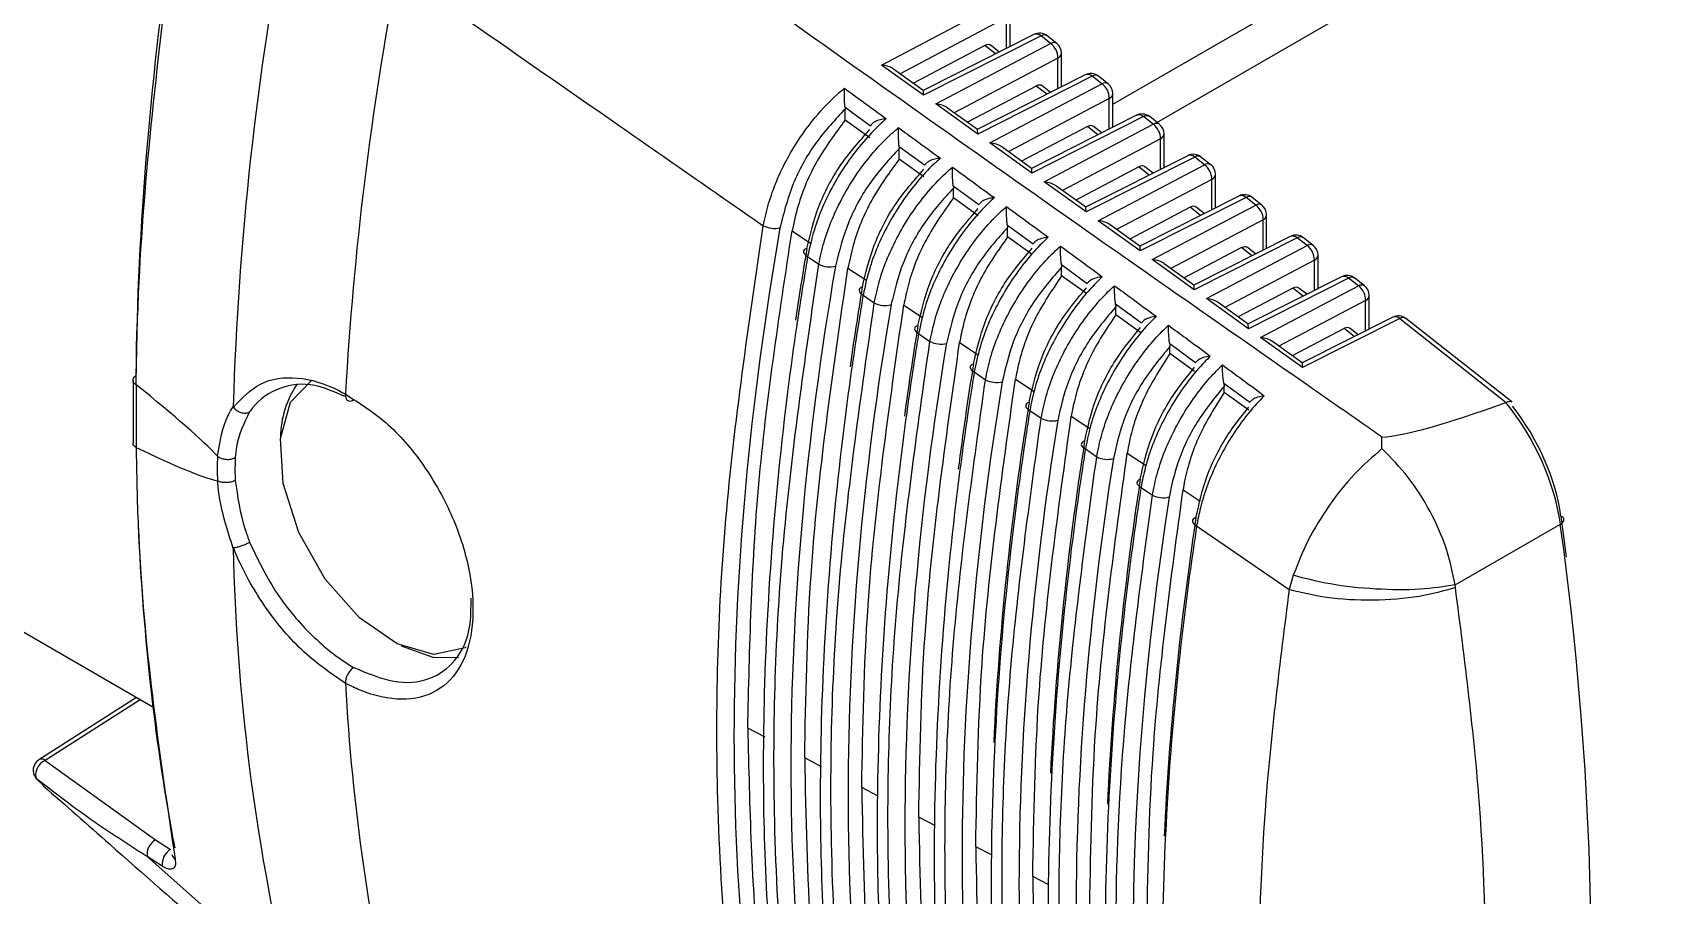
# Model space of a CAD drawing. Extents: x 11 to 120, y 2 to 94.
# Drawn here: x 24.718 to 26.045, y 13.786 to 14.484 of the extents above; entities that cross this region are included whole.
import ezdxf

# ---------------------------------------------------------------- set-up
doc = ezdxf.new("R2010")
doc.units = 0
doc.header["$MEASUREMENT"] = 0
doc.layers.add('OBJECT', color=7, linetype='CONTINUOUS')

msp = doc.modelspace()

# ---------------------------------------------------------------- linework, layer by layer
at = {"layer": 'OBJECT'}
for p, q in [((25.5924, 14.4265), (28.2023, 15.9332)), ((25.6282, 14.4119), (28.1783, 15.884)), ((25.4052, 14.4583), (25.5005, 14.5085)), ((25.5093, 14.4733), (25.5093, 14.5007)), ((25.5064, 14.4967), (25.4202, 14.4512)), ((25.5064, 14.4718), (25.5064, 14.4967)), ((25.4888, 14.4741), (25.4309, 14.4435)), ((25.5285, 14.483), (25.4389, 14.4377)), ((25.5343, 14.4819), (25.4392, 14.4338)), ((25.4491, 14.4268), (25.5421, 14.4758)), ((25.4974, 14.4673), (25.4888, 14.4741)), ((25.5005, 14.4688), (25.4938, 14.4741)), ((25.5421, 14.4758), (25.5343, 14.4819)), ((25.547, 14.4758), (25.5392, 14.482)), ((25.4392, 14.4338), (25.4052, 14.4583)), ((25.548, 14.4639), (25.464, 14.4197)), ((25.548, 14.4391), (25.548, 14.4639)), ((25.5508, 14.4406), (25.5508, 14.468)), ((25.4389, 14.4377), (25.4148, 14.455)), ((25.5701, 14.4503), (25.4827, 14.4062)), ((25.5758, 14.4492), (25.4831, 14.4023)), ((25.5836, 14.443), (25.5758, 14.4492)), ((25.5886, 14.4431), (25.5808, 14.4492)), ((25.5304, 14.4413), (25.4747, 14.412)), ((25.4929, 14.3952), (25.5836, 14.443)), ((25.5389, 14.4346), (25.5304, 14.4413)), ((25.542, 14.4361), (25.5353, 14.4414)), ((25.5924, 14.4079), (25.5924, 14.4352)), ((25.3962, 14.4089), (25.3756, 14.4239)), ((25.3757, 14.4137), (25.3757, 14.4227)), ((25.4831, 14.4023), (25.4491, 14.4268)), ((25.4828, 14.4061), (25.4586, 14.4235)), ((25.5895, 14.4312), (25.5078, 14.3881)), ((25.5895, 14.4065), (25.5895, 14.4312)), ((25.3956, 14.3994), (25.3757, 14.4137)), ((25.5719, 14.4086), (25.5185, 14.3804)), ((25.6116, 14.4176), (25.5266, 14.3746)), ((25.6173, 14.4165), (25.5269, 14.3708)), ((25.5368, 14.3637), (25.6251, 14.4103)), ((25.5804, 14.4019), (25.5719, 14.4086)), ((25.5835, 14.4034), (25.5769, 14.4086)), ((25.6251, 14.4103), (25.6173, 14.4165)), ((25.6301, 14.4104), (25.6223, 14.4165)), ((25.44, 14.3771), (25.4194, 14.392)), ((25.5269, 14.3708), (25.4929, 14.3952)), ((25.5266, 14.3746), (25.5025, 14.392)), ((25.631, 14.3985), (25.5517, 14.3566)), ((25.631, 14.3738), (25.631, 14.3985)), ((25.6339, 14.3752), (25.6339, 14.4025)), ((25.4195, 14.3822), (25.4195, 14.3907)), ((25.4395, 14.3678), (25.4195, 14.3822)), ((25.6531, 14.3849), (25.5704, 14.3431)), ((25.6588, 14.3838), (25.5708, 14.3393)), ((25.6667, 14.3776), (25.6588, 14.3838)), ((25.6717, 14.3776), (25.6638, 14.3838)), ((25.6135, 14.3759), (25.5624, 14.3489)), ((25.5806, 14.3322), (25.6667, 14.3776)), ((25.6726, 14.3657), (25.5955, 14.3251)), ((25.622, 14.3692), (25.6135, 14.3759)), ((25.625, 14.3707), (25.6184, 14.3759)), ((25.6726, 14.3411), (25.6726, 14.3657)), ((25.6755, 14.3425), (25.6755, 14.3698)), ((25.4839, 14.3452), (25.4632, 14.3602)), ((25.4633, 14.3507), (25.4633, 14.3587)), ((25.5708, 14.3393), (25.5368, 14.3637)), ((25.5705, 14.3431), (25.5463, 14.3605)), ((25.6946, 14.3522), (25.6143, 14.3116)), ((25.4833, 14.3363), (25.4633, 14.3507)), ((25.655, 14.3431), (25.6062, 14.3174)), ((25.7003, 14.3511), (25.6146, 14.3077)), ((25.6244, 14.3007), (25.7082, 14.3448)), ((25.6635, 14.3365), (25.655, 14.3431)), ((25.6665, 14.338), (25.66, 14.3432)), ((25.7082, 14.3448), (25.7003, 14.3511)), ((25.7132, 14.3449), (25.7053, 14.3511)), ((25.5278, 14.3132), (25.5071, 14.3283)), ((25.5072, 14.3191), (25.5072, 14.3267)), ((25.6146, 14.3077), (25.5806, 14.3322)), ((25.6143, 14.3116), (25.5902, 14.3289)), ((25.7141, 14.333), (25.6394, 14.2936)), ((25.7141, 14.3084), (25.7141, 14.333)), ((25.717, 14.3099), (25.717, 14.337)), ((25.3327, 14.3239), (25.348, 14.3138)), ((25.5272, 14.3048), (25.5072, 14.3191)), ((25.7361, 14.3195), (25.6581, 14.2801)), ((25.7418, 14.3184), (25.6584, 14.2762)), ((25.6683, 14.2691), (25.7498, 14.3121)), ((25.7498, 14.3121), (25.7418, 14.3184)), ((25.7547, 14.3122), (25.7468, 14.3184)), ((25.3453, 14.3032), (25.3543, 14.2969)), ((25.6584, 14.2762), (25.6244, 14.3007)), ((25.6966, 14.3104), (25.6501, 14.2859)), ((25.7557, 14.3003), (25.6832, 14.262)), ((25.705, 14.3038), (25.6966, 14.3104)), ((25.708, 14.3053), (25.7015, 14.3104)), ((25.7557, 14.2757), (25.7557, 14.3003)), ((25.7586, 14.2772), (25.7586, 14.3043)), ((25.3779, 14.2938), (25.3931, 14.2837)), ((25.5717, 14.2812), (25.5509, 14.2964)), ((25.551, 14.2876), (25.551, 14.2946)), ((25.571, 14.2733), (25.551, 14.2876)), ((25.6581, 14.2801), (25.634, 14.2974)), ((25.7776, 14.2868), (25.702, 14.2486)), ((25.7833, 14.2857), (25.7023, 14.2447)), ((25.7913, 14.2794), (25.7833, 14.2857)), ((25.7963, 14.2794), (25.7883, 14.2857)), ((25.7381, 14.2777), (25.6939, 14.2543)), ((25.7121, 14.2376), (25.7913, 14.2794)), ((25.7465, 14.2711), (25.7381, 14.2777)), ((25.7495, 14.2726), (25.7431, 14.2777)), ((25.3902, 14.272), (25.3993, 14.2657)), ((25.4231, 14.2638), (25.4383, 14.2537)), ((25.6156, 14.2492), (25.5947, 14.2645)), ((25.5949, 14.2561), (25.5949, 14.2625)), ((25.7023, 14.2447), (25.6683, 14.2691)), ((25.702, 14.2485), (25.6778, 14.2659)), ((25.7972, 14.2675), (25.727, 14.2305)), ((25.7972, 14.243), (25.7972, 14.2675)), ((25.8001, 14.2445), (25.8001, 14.2716)), ((25.6148, 14.2417), (25.5949, 14.2561)), ((25.8191, 14.2541), (25.7458, 14.217)), ((25.8248, 14.253), (25.7461, 14.2132)), ((25.8248, 14.253), (25.911, 14.1851)), ((25.9156, 14.1854), (25.8298, 14.253)), ((25.4352, 14.2408), (25.4443, 14.2345)), ((25.4684, 14.2337), (25.4835, 14.2237)), ((25.6595, 14.2172), (25.6385, 14.2325)), ((25.7461, 14.2132), (25.7121, 14.2376)), ((25.7458, 14.217), (25.7217, 14.2344)), ((25.7797, 14.2449), (25.7377, 14.2228)), ((25.788, 14.2384), (25.7797, 14.2449)), ((25.791, 14.2399), (25.7846, 14.245)), ((25.6387, 14.2246), (25.6387, 14.2304)), ((25.6587, 14.2102), (25.6387, 14.2246)), ((25.4802, 14.2097), (25.4893, 14.2033)), ((24.799, 14.2031), (24.799, 14.1523)), ((24.8015, 14.1992), (24.8016, 14.1992)), ((24.8015, 14.1992), (24.8015, 14.1484)), ((25.5136, 14.2038), (25.5287, 14.1938)), ((25.7034, 14.1851), (25.6823, 14.2005)), ((25.6825, 14.193), (25.6825, 14.1982)), ((25.7025, 14.1787), (25.6825, 14.193)), ((24.971, 14.1917), (24.971, 14.1917)), ((25.911, 14.1851), (25.9107, 14.1849)), ((25.5252, 14.1785), (25.5344, 14.1722)), ((25.5588, 14.1739), (25.5739, 14.1639)), ((25.8104, 14.1476), (25.8104, 14.157)), ((24.8015, 14.1484), (24.8016, 14.1484)), ((24.8674, 14.1414), (24.8674, 14.1414)), ((25.5702, 14.1474), (25.5794, 14.141)), ((25.6041, 14.144), (25.6194, 14.1339)), ((24.8674, 14.1215), (24.8674, 14.1215)), ((25.6153, 14.1162), (25.6245, 14.1099)), ((25.6493, 14.1142), (25.6633, 14.105)), ((25.8696, 14.0373), (25.9549, 14.0865)), ((25.6603, 14.0851), (25.7352, 14.0334)), ((25.7386, 14.045), (25.7352, 14.0334)), ((25.8699, 14.0351), (25.8696, 14.0373)), ((24.8151, 13.9383), (24.6782, 14.0173)), ((24.971, 13.9575), (24.971, 13.9575)), ((24.8018, 13.946), (24.7228, 13.8956)), ((24.8048, 13.9442), (24.7278, 13.8951)), ((25.3108, 13.9138), (25.2968, 13.9211)), ((24.7278, 13.8951), (24.8172, 13.8307)), ((25.3566, 13.89), (25.3429, 13.8971)), ((24.7212, 13.88), (24.7203, 13.8809)), ((24.7212, 13.88), (24.7265, 13.8748)), ((25.4024, 13.8662), (25.3891, 13.8731)), ((25.4483, 13.8424), (25.4353, 13.8491)), ((24.8172, 13.8307), (24.8294, 13.8229)), ((25.4941, 13.8186), (25.4814, 13.8251)), ((24.8103, 13.8173), (24.9243, 13.7163)), ((24.8225, 13.8094), (24.8103, 13.8173)), ((25.5405, 13.7944), (25.5276, 13.8011))]:
    msp.add_line(p, q, dxfattribs=at)
at = {"layer": 'OBJECT', "flags": 128}
for points in [[(25.3447, 14.3097), (25.3434, 14.3092), (25.3425, 14.3085), (25.342, 14.3077), (25.3419, 14.3068), (25.3422, 14.3059), (25.3429, 14.305), (25.3439, 14.304), (25.3453, 14.3032)], [(25.3896, 14.2786), (25.3884, 14.278), (25.3875, 14.2773), (25.387, 14.2765), (25.3869, 14.2756), (25.3872, 14.2747), (25.3878, 14.2738), (25.3889, 14.2729), (25.3902, 14.272)], [(25.4346, 14.2474), (25.4334, 14.2469), (25.4325, 14.2462), (25.432, 14.2454), (25.4319, 14.2445), (25.4321, 14.2435), (25.4328, 14.2426), (25.4338, 14.2417), (25.4352, 14.2408)], [(25.4796, 14.2163), (25.4784, 14.2157), (25.4775, 14.215), (25.477, 14.2142), (25.4768, 14.2133), (25.4771, 14.2124), (25.4778, 14.2114), (25.4788, 14.2105), (25.4802, 14.2097)], [(25.0687, 13.9867), (25.068, 13.9863), (25.0426, 13.9809), (25.0128, 13.9894), (24.9823, 14.0106), (24.9546, 14.0419), (24.9332, 14.0797), (24.9206, 14.1193), (24.9183, 14.1559), (24.9266, 14.1852), (24.9438, 14.2032)], [(25.5246, 14.1851), (25.5234, 14.1846), (25.5225, 14.1839), (25.522, 14.183), (25.5219, 14.1821), (25.5221, 14.1812), (25.5228, 14.1803), (25.5238, 14.1793), (25.5252, 14.1785)], [(25.5697, 14.154), (25.5684, 14.1534), (25.5675, 14.1527), (25.567, 14.1519), (25.5669, 14.151), (25.5672, 14.1501), (25.5678, 14.1491), (25.5689, 14.1482), (25.5702, 14.1474)], [(25.6147, 14.1229), (25.6135, 14.1223), (25.6126, 14.1216), (25.6121, 14.1208), (25.6119, 14.1199), (25.6122, 14.1189), (25.6129, 14.118), (25.6139, 14.1171), (25.6153, 14.1162)], [(25.6598, 14.0918), (25.6585, 14.0912), (25.6576, 14.0905), (25.6571, 14.0897), (25.657, 14.0887), (25.6573, 14.0878), (25.658, 14.0868), (25.659, 14.0859), (25.6603, 14.0851)], [(25.9549, 14.0865), (25.9561, 14.0873), (25.957, 14.0881), (25.9576, 14.089), (25.9578, 14.0899), (25.9577, 14.0908), (25.9573, 14.0916), (25.9565, 14.0923), (25.9553, 14.0929)], [(25.0161, 13.9879), (25.0419, 13.9787), (25.0626, 13.9784)], [(24.7278, 13.8951), (24.7257, 13.8938), (24.7238, 13.8922), (24.7222, 13.8901), (24.721, 13.8879), (24.7202, 13.8856), (24.72, 13.8835), (24.7204, 13.8815), (24.7212, 13.88)]]:
    msp.add_lwpolyline(points, dxfattribs=at)
at = {"layer": 'OBJECT'}
for centre, radius, start, end in [((27.4333, 14.1042), 2.5544, 169.1946, 178.2621), ((27.5772, 14.0454), 2.6103, 169.2043, 176.7876), ((25.5331, 14.4741), 0.01, 51.7639, 116.8224), ((25.5306, 14.4781), 0.00536, 45.9547, 112.0925), ((25.5368, 14.4781), 0.00458, 57.7585, 123.2685), ((25.5446, 14.472), 0.00458, 57.7634, 123.2636), ((25.5331, 14.4639), 0.0149, 359.9852, 52.9408), ((25.5408, 14.468), 0.01, 0, 51.7639), ((25.5459, 14.4684), 0.00492, 294.4, 354.9528), ((25.5746, 14.4414), 0.01, 51.7639, 116.8224), ((25.5721, 14.4454), 0.00536, 45.9297, 112.119), ((25.5783, 14.4454), 0.00458, 57.7507, 123.2735), ((25.5861, 14.4392), 0.00458, 57.7615, 123.2627), ((25.5747, 14.4312), 0.0149, 359.9835, 52.9415), ((25.5824, 14.4352), 0.01, 0, 51.7639), ((25.5875, 14.4357), 0.00492, 294.3989, 354.9527), ((25.6161, 14.4087), 0.01, 51.7639, 116.8224), ((25.6136, 14.4126), 0.00536, 45.9355, 112.1132), ((25.6198, 14.4127), 0.00458, 57.7615, 123.2627), ((25.6277, 14.4065), 0.00458, 57.7594, 123.2676), ((25.6162, 14.3985), 0.0149, 359.9834, 52.9426), ((25.6239, 14.4025), 0.01, 0, 51.7639), ((25.629, 14.4029), 0.00492, 294.4, 354.9528), ((25.6576, 14.376), 0.01, 51.7639, 116.8224), ((25.6551, 14.3799), 0.00536, 45.9472, 112.1), ((25.6613, 14.38), 0.00458, 57.7486, 123.2784), ((25.6692, 14.3737), 0.00458, 57.7601, 123.2627), ((25.6577, 14.3657), 0.0149, 359.9835, 52.9415), ((25.6655, 14.3698), 0.01, 0, 51.7639), ((25.6706, 14.3702), 0.00492, 294.3997, 354.9519), ((25.6991, 14.3433), 0.01, 51.7639, 116.8224), ((25.6966, 14.3472), 0.00536, 45.9557, 112.093), ((25.7028, 14.3473), 0.00458, 57.7615, 123.2627), ((25.7108, 14.341), 0.00458, 57.7594, 123.2676), ((25.6993, 14.333), 0.0149, 359.9843, 52.9417), ((25.707, 14.337), 0.01, 0, 51.7639), ((25.3184, 14.3455), 0.0195, 242.4832, 283.3558), ((25.7121, 14.3375), 0.00492, 294.4, 354.9528), ((25.7406, 14.3106), 0.01, 51.7639, 116.8224), ((25.7381, 14.3145), 0.00536, 45.9274, 112.1213), ((25.7443, 14.3146), 0.00458, 57.7507, 123.2735), ((25.7523, 14.3083), 0.00458, 57.7615, 123.2627), ((25.7408, 14.3003), 0.0149, 359.9828, 52.9432), ((25.7486, 14.3043), 0.01, 0, 51.7639), ((25.7537, 14.3047), 0.00492, 294.3949, 354.9579), ((25.3633, 14.3142), 0.0194, 242.5077, 283.5828), ((25.7821, 14.2779), 0.01, 51.7639, 116.8224), ((25.7796, 14.2818), 0.00536, 45.9355, 112.1132), ((25.7858, 14.2818), 0.00458, 57.7615, 123.2627), ((25.7938, 14.2755), 0.00458, 57.7486, 123.2784), ((25.7824, 14.2675), 0.0149, 359.9835, 52.9415), ((25.7901, 14.2716), 0.01, 0, 51.7639), ((25.4082, 14.2829), 0.0194, 242.5362, 283.8069), ((25.7952, 14.272), 0.00492, 294.3989, 354.9527), ((25.8236, 14.2452), 0.01, 51.7639, 116.8224), ((25.8211, 14.2489), 0.00551, 46.9755, 111.0717), ((25.8273, 14.249), 0.00473, 58.9325, 122.0945), ((25.4532, 14.2516), 0.0193, 242.5699, 284.0279), ((24.9973, 14.156), 0.0789, 146.4941, 179.2158), ((25.4981, 14.2204), 0.0192, 242.5961, 284.2537), ((25.5431, 14.1891), 0.0191, 242.624, 284.4818), ((25.5881, 14.1579), 0.019, 242.6541, 284.7043), ((25.6332, 14.1267), 0.0189, 242.686, 284.9271), ((26.5911, 14.1042), 1.7114, 181.2506, 193.0978), ((26.6329, 14.0454), 1.6642, 183.027, 193.2675), ((24.7281, 13.8871), 0.01, 122.53, 218.7631), ((24.7249, 13.8914), 0.00465, 51.63, 117.1789), ((24.8243, 13.8186), 0.014, 120.3018, 185.5069), ((24.8365, 13.8108), 0.014, 120.3018, 185.5034), ((24.8361, 13.8198), 0.00559, 191.5151, 238.5012)]:
    msp.add_arc(centre, radius, start, end, dxfattribs=at)
for centre, major_axis, ratio, start_param, end_param in [((26.236, 15.1685), (0.9767, 2.0021), 0.525016, 2.109283, 2.305521), ((25.4884, 14.4656), (0.00494, 0.00879), 0.568104, 6.194257, 7.004066), ((25.404, 14.4505), (0.0141, -0.001), 0.559485, 0.734923, 1.521949), ((25.438, 14.426), (0.0009, 0.0117), 0.071971, 5.452479, 6.239505), ((25.53, 14.4329), (0.00494, 0.00879), 0.568104, 6.194257, 7.004066), ((25.4478, 14.419), (0.0141, -0.001), 0.559485, 0.734923, 1.521949), ((25.4818, 14.3945), (0.0009, 0.0117), 0.071971, 5.452479, 6.239505), ((25.5715, 14.4001), (0.00494, 0.00879), 0.568104, 6.194257, 7.004066), ((25.4917, 14.3874), (0.0141, -0.001), 0.559485, 0.734923, 1.521949), ((25.5257, 14.363), (0.0009, 0.0117), 0.071971, 5.452479, 6.239505), ((25.6131, 14.3674), (0.00494, 0.00879), 0.568104, 6.194257, 7.004066), ((25.5355, 14.3559), (0.0141, -0.001), 0.559485, 0.734923, 1.521949), ((25.5695, 14.3315), (0.0009, 0.0117), 0.071971, 5.452479, 6.239505), ((25.6546, 14.3347), (0.00494, 0.00879), 0.568104, 6.194257, 7.004066), ((26.8674, 14.8121), (1.1233, 1.9121), 0.582398, 2.143158, 2.577949), ((25.5794, 14.3244), (0.0141, -0.001), 0.559485, 0.734923, 1.521949), ((26.863, 14.8163), (1.094, 1.9283), 0.572321, 2.13731, 2.166983), ((25.6134, 14.2999), (0.0009, 0.0117), 0.071971, 5.452479, 6.239505), ((25.6232, 14.2929), (0.0141, -0.001), 0.559485, 0.734923, 1.521949), ((25.6962, 14.3019), (0.00494, 0.00879), 0.568104, 6.194257, 7.004066), ((26.9112, 14.7868), (1.1217, 1.9093), 0.582398, 2.146521, 2.574586), ((26.9068, 14.791), (1.0924, 1.9255), 0.572321, 2.140675, 2.173857), ((25.6572, 14.2684), (0.0009, 0.0117), 0.071971, 5.452479, 6.239505), ((25.7377, 14.2692), (0.00494, 0.00879), 0.568104, 6.194257, 7.004066), ((26.9551, 14.7615), (1.12, 1.9065), 0.582398, 2.149892, 2.571215), ((25.667, 14.2613), (0.0141, -0.001), 0.559485, 0.734923, 1.521949), ((26.9507, 14.7657), (1.0908, 1.9226), 0.572321, 2.144048, 2.18183), ((25.701, 14.2369), (0.0009, 0.0117), 0.071971, 5.452479, 6.239505), ((25.7792, 14.2365), (0.00494, 0.00879), 0.568104, 6.194257, 7.004066), ((26.9989, 14.7362), (1.1184, 1.9037), 0.582398, 2.153271, 2.567836), ((25.7109, 14.2298), (0.0141, -0.001), 0.559485, 0.734923, 1.521949), ((26.9945, 14.7404), (1.0892, 1.9198), 0.572321, 2.147429, 2.191507), ((25.7449, 14.2054), (0.0009, 0.0117), 0.071971, 5.452479, 6.239505), ((10.7736, 23.2013), (14.1054, -9.0791), 0.012142, 0.048936, 0.112898), ((27.0428, 14.7109), (1.1167, 1.9009), 0.582398, 2.156658, 2.564449), ((27.0384, 14.7151), (1.0876, 1.917), 0.572321, 2.150818, 2.29594), ((27.4053, 15.0024), (1.6104, 0.8416), 0.051024, 3.256373, 3.497487), ((25.8755, 14.1193), (-0.0558, 0.1063), 0.548821, 4.130778, 5.067399), ((25.8829, 14.1231), (-0.0508, 0.0976), 0.546171, 4.132561, 5.054095), ((27.0866, 14.6856), (1.1151, 1.898), 0.582398, 2.160053, 2.561054), ((27.0822, 14.6898), (1.086, 1.9142), 0.572321, 2.154215, 2.296337), ((10.7736, 23.2013), (14.1054, -9.0791), 0.012142, 6.185918, 6.24988), ((24.9627, 14.0701), (-0.0659, 0.1269), 0.54529, 0.724385, 0.89521), ((27.1305, 14.6603), (1.1135, 1.8952), 0.582398, 2.163457, 2.55765), ((27.126, 14.6645), (1.0844, 1.9113), 0.572321, 2.15762, 2.296908), ((27.1743, 14.6349), (1.1118, 1.8924), 0.582398, 2.166868, 2.554239), ((27.1699, 14.6391), (1.0828, 1.9085), 0.572321, 2.161034, 2.297801), ((24.4723, 14.7052), (-1.0403, 1.9967), 0.546312, 3.768959, 4.132467), ((24.4798, 14.7091), (-1.0353, 1.9881), 0.546171, 4.115838, 4.132561), ((26.236, 15.1685), (0.9767, 2.0021), 0.525016, 2.373266, 2.529682)]:
    msp.add_ellipse(centre, major_axis=major_axis, ratio=ratio, start_param=start_param, end_param=end_param, dxfattribs=at)
for points, knots in [([(24.8016, 14.1992), (24.8016, 14.2047), (24.802, 14.2322), (24.8056, 14.3539), (24.8208, 14.4768), (24.8331, 14.5761)], [0, 0, 0, 0, 0.045653, 0.228294, 1, 1, 1, 1]), ([(25.0131, 14.5343), (25.0705, 14.4943), (25.1691, 14.4256), (25.268, 14.3569), (25.3094, 14.3281)], [0, 0, 0, 0, 0.58145, 1, 1, 1, 1]), ([(25.8104, 14.157), (25.8063, 14.1598), (25.7858, 14.1741), (25.6998, 14.234), (25.5345, 14.3494), (25.3871, 14.4541), (25.3044, 14.5128)], [0, 0, 0, 0, 0.024148, 0.120739, 0.507103, 1, 1, 1, 1]), ([(25.3094, 14.3281), (25.3107, 14.3341), (25.3146, 14.3521), (25.3279, 14.3833), (25.3483, 14.4135), (25.3651, 14.4311), (25.3732, 14.438), (25.3751, 14.4395)], [0, 0, 0, 0, 0.1473771, 0.4444966, 0.7411547, 0.9402224, 1, 1, 1, 1]), ([(25.3751, 14.4395), (25.3798, 14.4361), (25.3911, 14.4279), (25.4024, 14.4196), (25.409, 14.4148)], [0, 0, 0, 0, 0.412558, 1, 1, 1, 1]), ([(25.3756, 14.4239), (25.3755, 14.4249), (25.3753, 14.4271), (25.3751, 14.4315), (25.375, 14.4358), (25.3751, 14.4384), (25.3751, 14.4395), (25.3751, 14.4395)], [0, 0, 0, 0, 0.192784, 0.429644, 0.749307, 0.992251, 1, 1, 1, 1]), ([(25.3757, 14.4227), (25.3676, 14.4141), (25.3515, 14.397), (25.332, 14.3625), (25.3261, 14.3389), (25.3229, 14.3265)], [0, 0, 0, 0, 0.3208634, 0.6416822, 1, 1, 1, 1]), ([(25.3756, 14.4239), (25.3756, 14.4239), (25.3756, 14.4235), (25.3756, 14.4231), (25.3757, 14.4227)], [0, 0, 0, 0, 0.020415, 1, 1, 1, 1]), ([(25.3757, 14.4137), (25.3677, 14.403), (25.3518, 14.3817), (25.3382, 14.3495), (25.3342, 14.3307), (25.3327, 14.3239)], [0, 0, 0, 0, 0.390005, 0.779955, 1, 1, 1, 1]), ([(25.3447, 14.3097), (25.3474, 14.321), (25.3528, 14.3436), (25.3709, 14.3783), (25.3873, 14.3966), (25.3956, 14.406)], [0, 0, 0, 0, 0.327832, 0.655734, 1, 1, 1, 1]), ([(25.409, 14.4148), (25.4072, 14.4132), (25.4008, 14.4076), (25.3859, 14.3919), (25.3665, 14.3642), (25.3515, 14.3312), (25.3471, 14.3112), (25.3453, 14.3032)], [0, 0, 0, 0, 0.059552, 0.208065, 0.505163, 0.802607, 1, 1, 1, 1]), ([(25.3543, 14.2969), (25.3556, 14.3029), (25.3595, 14.3209), (25.3727, 14.3521), (25.3928, 14.382), (25.4092, 14.3993), (25.417, 14.406), (25.4188, 14.4076)], [0, 0, 0, 0, 0.148954, 0.44926, 0.7491, 0.940502, 1, 1, 1, 1]), ([(25.409, 14.4148), (25.409, 14.4148), (25.4073, 14.4147), (25.4041, 14.4141), (25.4002, 14.4127), (25.3974, 14.4109), (25.3966, 14.4096), (25.3962, 14.4089)], [0, 0, 0, 0, 0.007981, 0.2991024, 0.6029171, 0.8007069, 1, 1, 1, 1]), ([(25.4188, 14.4076), (25.4235, 14.4042), (25.4348, 14.396), (25.4461, 14.3877), (25.4528, 14.3828)], [0, 0, 0, 0, 0.412524, 1, 1, 1, 1]), ([(25.4194, 14.392), (25.4193, 14.3931), (25.4191, 14.3954), (25.4189, 14.3998), (25.4188, 14.404), (25.4188, 14.4066), (25.4188, 14.4076), (25.4188, 14.4076)], [0, 0, 0, 0, 0.197186, 0.440794, 0.768921, 0.992186, 1, 1, 1, 1]), ([(25.4194, 14.392), (25.4194, 14.392), (25.4195, 14.3916), (25.4195, 14.3911), (25.4195, 14.3907)], [0, 0, 0, 0, 0.098574, 1, 1, 1, 1]), ([(25.4195, 14.3907), (25.4115, 14.3821), (25.3955, 14.3647), (25.3766, 14.3304), (25.3708, 14.3073), (25.3679, 14.2953)], [0, 0, 0, 0, 0.324748, 0.649449, 1, 1, 1, 1]), ([(25.4195, 14.3822), (25.4116, 14.3714), (25.3959, 14.3498), (25.383, 14.3181), (25.3792, 14.3), (25.3779, 14.2938)], [0, 0, 0, 0, 0.397555, 0.795054, 1, 1, 1, 1]), ([(25.4528, 14.3828), (25.451, 14.3812), (25.4446, 14.3755), (25.4298, 14.3597), (25.4107, 14.3318), (25.3962, 14.2992), (25.3919, 14.2796), (25.3902, 14.272)], [0, 0, 0, 0, 0.059276, 0.209421, 0.509831, 0.810599, 1, 1, 1, 1]), ([(25.4528, 14.3828), (25.4527, 14.3828), (25.4512, 14.3827), (25.448, 14.3822), (25.4442, 14.3808), (25.4413, 14.379), (25.4405, 14.3777), (25.44, 14.3771)], [0, 0, 0, 0, 0.008059, 0.282723, 0.5938, 0.796114, 1, 1, 1, 1]), ([(25.3896, 14.2786), (25.3923, 14.2898), (25.3977, 14.3124), (25.4155, 14.3468), (25.4315, 14.3649), (25.4395, 14.374)], [0, 0, 0, 0, 0.331872, 0.663816, 1, 1, 1, 1]), ([(25.3993, 14.2657), (25.4006, 14.2717), (25.4044, 14.2897), (25.4176, 14.3209), (25.4374, 14.3504), (25.4534, 14.3676), (25.4608, 14.3741), (25.4626, 14.3757)], [0, 0, 0, 0, 0.150604, 0.454245, 0.75741, 0.940779, 1, 1, 1, 1]), ([(25.4626, 14.3757), (25.4672, 14.3723), (25.4785, 14.364), (25.4898, 14.3557), (25.4965, 14.3509)], [0, 0, 0, 0, 0.412499, 1, 1, 1, 1]), ([(25.4632, 14.3602), (25.4631, 14.3612), (25.4629, 14.3636), (25.4626, 14.3681), (25.4625, 14.3722), (25.4626, 14.3747), (25.4626, 14.3756), (25.4626, 14.3757)], [0, 0, 0, 0, 0.201833, 0.452548, 0.789383, 0.992118, 1, 1, 1, 1]), ([(25.4633, 14.3587), (25.4554, 14.3499), (25.4395, 14.3323), (25.4212, 14.2984), (25.4157, 14.2757), (25.4128, 14.2641)], [0, 0, 0, 0, 0.328834, 0.657618, 1, 1, 1, 1]), ([(25.4632, 14.3602), (25.4633, 14.3601), (25.4633, 14.3596), (25.4633, 14.3591), (25.4633, 14.3587)], [0, 0, 0, 0, 0.161904, 1, 1, 1, 1]), ([(25.4633, 14.3507), (25.4556, 14.3398), (25.44, 14.3179), (25.4278, 14.2868), (25.4243, 14.2693), (25.4231, 14.2638)], [0, 0, 0, 0, 0.405542, 0.811028, 1, 1, 1, 1]), ([(25.4346, 14.2474), (25.4373, 14.2587), (25.4426, 14.2812), (25.4601, 14.3152), (25.4757, 14.3331), (25.4833, 14.342)], [0, 0, 0, 0, 0.336122, 0.672317, 1, 1, 1, 1]), ([(25.4965, 14.3509), (25.4947, 14.3493), (25.4885, 14.3435), (25.4738, 14.3275), (25.4548, 14.2994), (25.4408, 14.2671), (25.4367, 14.248), (25.4352, 14.2408)], [0, 0, 0, 0, 0.059002, 0.210856, 0.514734, 0.818981, 1, 1, 1, 1]), ([(25.4443, 14.2345), (25.4456, 14.2405), (25.4494, 14.2585), (25.4625, 14.2897), (25.4819, 14.3189), (25.4975, 14.3358), (25.5045, 14.3421), (25.5063, 14.3437)], [0, 0, 0, 0, 0.1523344, 0.4594619, 0.7661097, 0.9410542, 1, 1, 1, 1]), ([(25.4965, 14.3509), (25.4964, 14.3509), (25.4953, 14.3508), (25.4925, 14.3504), (25.4886, 14.3491), (25.4853, 14.3472), (25.4844, 14.3458), (25.4839, 14.3452)], [0, 0, 0, 0, 0.008151, 0.206913, 0.537757, 0.791264, 1, 1, 1, 1]), ([(25.5063, 14.3437), (25.511, 14.3403), (25.5223, 14.332), (25.5336, 14.3237), (25.5402, 14.3189)], [0, 0, 0, 0, 0.4124608, 1, 1, 1, 1]), ([(25.5071, 14.3283), (25.5069, 14.3294), (25.5067, 14.3318), (25.5064, 14.3363), (25.5063, 14.3404), (25.5063, 14.3428), (25.5063, 14.3437), (25.5063, 14.3437)], [0, 0, 0, 0, 0.2067549, 0.4649306, 0.8107333, 0.9920503, 1, 1, 1, 1]), ([(25.3094, 13.5435), (25.3083, 13.5483), (25.3033, 13.572), (25.2844, 13.6738), (25.2685, 13.848), (25.2741, 14.0882), (25.2976, 14.2482), (25.3094, 14.3281)], [0, 0, 0, 0, 0.0206636, 0.1033312, 0.4348087, 0.7174044, 1, 1, 1, 1]), ([(25.5072, 14.3267), (25.4993, 14.3178), (25.4835, 14.3), (25.4658, 14.2663), (25.4605, 14.2441), (25.4578, 14.2329)], [0, 0, 0, 0, 0.333137, 0.666223, 1, 1, 1, 1]), ([(25.5071, 14.3283), (25.5071, 14.3282), (25.5072, 14.3277), (25.5072, 14.3271), (25.5072, 14.3267)], [0, 0, 0, 0, 0.2142359, 1, 1, 1, 1]), ([(25.2968, 13.9211), (25.2983, 13.9863), (25.3013, 14.1166), (25.3222, 14.2549), (25.3327, 14.3239)], [0, 0, 0, 0, 0.500491, 1, 1, 1, 1]), ([(25.5072, 14.3191), (25.4995, 14.3081), (25.4842, 14.2861), (25.4727, 14.2556), (25.4693, 14.2387), (25.4684, 14.2337)], [0, 0, 0, 0, 0.414011, 0.827965, 1, 1, 1, 1]), ([(25.5402, 14.3189), (25.5385, 14.3173), (25.5323, 14.3114), (25.5177, 14.2952), (25.499, 14.2669), (25.4855, 14.235), (25.4816, 14.2164), (25.4802, 14.2097)], [0, 0, 0, 0, 0.058731, 0.212374, 0.519887, 0.827778, 1, 1, 1, 1]), ([(25.5402, 14.3189), (25.5402, 14.3189), (25.5392, 14.3188), (25.5364, 14.3184), (25.5326, 14.3172), (25.5293, 14.3153), (25.5283, 14.3139), (25.5278, 14.3132)], [0, 0, 0, 0, 0.0082328, 0.187014, 0.5256428, 0.7861956, 1, 1, 1, 1]), ([(25.3453, 14.3032), (25.3443, 14.2973), (25.3394, 14.2678), (25.3211, 14.1445), (25.3061, 13.9542), (25.3118, 13.7241), (25.3341, 13.5941), (25.3453, 13.529)], [0, 0, 0, 0, 0.020946, 0.104745, 0.44076, 0.72038, 1, 1, 1, 1]), ([(25.4796, 14.2163), (25.4822, 14.2275), (25.4875, 14.2501), (25.5047, 14.2836), (25.5199, 14.3013), (25.5272, 14.3099)], [0, 0, 0, 0, 0.340602, 0.681277, 1, 1, 1, 1]), ([(25.4893, 14.2033), (25.4906, 14.2093), (25.4943, 14.2273), (25.5073, 14.2585), (25.5265, 14.2874), (25.5416, 14.304), (25.5483, 14.3101), (25.55, 14.3117)], [0, 0, 0, 0, 0.1541427, 0.4649256, 0.7752224, 0.9413264, 1, 1, 1, 1]), ([(25.55, 14.3117), (25.5547, 14.3083), (25.566, 14.3), (25.5773, 14.2917), (25.5839, 14.2868)], [0, 0, 0, 0, 0.41243, 1, 1, 1, 1]), ([(25.5509, 14.2964), (25.5508, 14.2975), (25.5504, 14.2999), (25.5501, 14.3046), (25.55, 14.3086), (25.55, 14.3109), (25.55, 14.3116), (25.55, 14.3117)], [0, 0, 0, 0, 0.211945, 0.477994, 0.832959, 0.991973, 1, 1, 1, 1]), ([(25.3543, 13.5254), (25.3533, 13.5301), (25.3483, 13.5539), (25.3298, 13.656), (25.3147, 13.8285), (25.3206, 14.0643), (25.3431, 14.2194), (25.3543, 14.2969)], [0, 0, 0, 0, 0.021019, 0.105106, 0.44228, 0.72114, 1, 1, 1, 1]), ([(25.3429, 13.8971), (25.3438, 13.9459), (25.346, 14.0739), (25.3657, 14.2098), (25.3779, 14.2938)], [0, 0, 0, 0, 0.38188, 1, 1, 1, 1]), ([(25.551, 14.2946), (25.5432, 14.2856), (25.5275, 14.2676), (25.5104, 14.2342), (25.5054, 14.2124), (25.5029, 14.2018)], [0, 0, 0, 0, 0.3376753, 0.675297, 1, 1, 1, 1]), ([(25.551, 14.2876), (25.5435, 14.2765), (25.5284, 14.2542), (25.5175, 14.2244), (25.5144, 14.2081), (25.5136, 14.2038)], [0, 0, 0, 0, 0.423013, 0.845962, 1, 1, 1, 1]), ([(25.5839, 14.2868), (25.5823, 14.2852), (25.5761, 14.2793), (25.5617, 14.2629), (25.5432, 14.2344), (25.5302, 14.203), (25.5265, 14.1848), (25.5252, 14.1785)], [0, 0, 0, 0, 0.058464, 0.213982, 0.525308, 0.837022, 1, 1, 1, 1]), ([(25.5509, 14.2964), (25.5509, 14.2963), (25.551, 14.2957), (25.551, 14.2951), (25.551, 14.2946)], [0, 0, 0, 0, 0.257499, 1, 1, 1, 1]), ([(25.5839, 14.2868), (25.5839, 14.2868), (25.583, 14.2867), (25.5804, 14.2863), (25.5766, 14.2852), (25.5732, 14.2833), (25.5722, 14.2819), (25.5717, 14.2812)], [0, 0, 0, 0, 0.0083397, 0.1664076, 0.5129726, 0.7808605, 1, 1, 1, 1]), ([(25.5246, 14.1851), (25.5272, 14.1964), (25.5324, 14.2189), (25.5494, 14.252), (25.5641, 14.2695), (25.571, 14.2778)], [0, 0, 0, 0, 0.345326, 0.690724, 1, 1, 1, 1]), ([(25.5344, 14.1722), (25.5356, 14.1781), (25.5393, 14.1961), (25.5522, 14.2273), (25.5711, 14.2558), (25.5858, 14.2722), (25.5921, 14.278), (25.5938, 14.2796)], [0, 0, 0, 0, 0.1560423, 0.4706588, 0.7847806, 0.9415952, 1, 1, 1, 1]), ([(25.5938, 14.2796), (25.5984, 14.2762), (25.6097, 14.2679), (25.621, 14.2596), (25.6277, 14.2547)], [0, 0, 0, 0, 0.412395, 1, 1, 1, 1]), ([(25.5947, 14.2645), (25.5946, 14.2656), (25.5942, 14.2681), (25.5939, 14.2728), (25.5938, 14.2767), (25.5938, 14.279), (25.5938, 14.2796), (25.5938, 14.2796)], [0, 0, 0, 0, 0.217462, 0.491763, 0.856162, 0.991897, 1, 1, 1, 1]), ([(25.3902, 14.272), (25.3893, 14.2661), (25.3844, 14.2367), (25.3665, 14.1135), (25.3522, 13.9257), (25.3582, 13.7004), (25.3796, 13.5741), (25.3902, 13.5109)], [0, 0, 0, 0, 0.021311, 0.106568, 0.448432, 0.724216, 1, 1, 1, 1]), ([(25.3993, 13.5073), (25.3983, 13.512), (25.3934, 13.5359), (25.3752, 13.6382), (25.3608, 13.809), (25.367, 14.0404), (25.3885, 14.1906), (25.3993, 14.2657)], [0, 0, 0, 0, 0.021386, 0.106942, 0.450009, 0.725004, 1, 1, 1, 1]), ([(25.3891, 13.8731), (25.39, 13.9219), (25.3922, 14.0479), (25.4114, 14.1818), (25.4231, 14.2638)], [0, 0, 0, 0, 0.387367, 1, 1, 1, 1]), ([(25.5949, 14.2625), (25.5871, 14.2534), (25.5716, 14.2351), (25.5551, 14.2021), (25.5502, 14.1808), (25.5479, 14.1706)], [0, 0, 0, 0, 0.342466, 0.684876, 1, 1, 1, 1]), ([(25.5947, 14.2645), (25.5947, 14.2643), (25.5948, 14.2636), (25.5948, 14.263), (25.5949, 14.2625)], [0, 0, 0, 0, 0.29357, 1, 1, 1, 1]), ([(25.5949, 14.2561), (25.5874, 14.2448), (25.5726, 14.2224), (25.5624, 14.1932), (25.5595, 14.1776), (25.5588, 14.1739)], [0, 0, 0, 0, 0.4326, 0.86514, 1, 1, 1, 1]), ([(25.5697, 14.154), (25.5722, 14.1653), (25.5773, 14.1878), (25.594, 14.2204), (25.6083, 14.2377), (25.6148, 14.2457)], [0, 0, 0, 0, 0.3503156, 0.7007065, 1, 1, 1, 1]), ([(25.6277, 14.2547), (25.626, 14.2531), (25.6199, 14.2472), (25.6056, 14.2306), (25.5874, 14.2019), (25.5749, 14.1709), (25.5714, 14.1532), (25.5702, 14.1474)], [0, 0, 0, 0, 0.058197, 0.215686, 0.531014, 0.846742, 1, 1, 1, 1]), ([(25.5794, 14.141), (25.5806, 14.147), (25.5843, 14.1649), (25.5972, 14.1961), (25.6157, 14.2243), (25.63, 14.2403), (25.6358, 14.2459), (25.6375, 14.2475)], [0, 0, 0, 0, 0.158036, 0.476676, 0.794816, 0.94186, 1, 1, 1, 1]), ([(25.6277, 14.2547), (25.6276, 14.2547), (25.6269, 14.2547), (25.6243, 14.2543), (25.6206, 14.2532), (25.6172, 14.2513), (25.6161, 14.2499), (25.6156, 14.2492)], [0, 0, 0, 0, 0.008435, 0.145045, 0.499687, 0.77523, 1, 1, 1, 1]), ([(25.6375, 14.2475), (25.6422, 14.2441), (25.6535, 14.2358), (25.6648, 14.2275), (25.6714, 14.2226)], [0, 0, 0, 0, 0.412358, 1, 1, 1, 1]), ([(25.6385, 14.2325), (25.6384, 14.2336), (25.638, 14.2362), (25.6376, 14.241), (25.6375, 14.2448), (25.6375, 14.247), (25.6375, 14.2475), (25.6375, 14.2475)], [0, 0, 0, 0, 0.22327, 0.506267, 0.88029, 0.991786, 1, 1, 1, 1]), ([(25.4352, 14.2408), (25.4342, 14.2349), (25.4295, 14.2055), (25.4119, 14.0824), (25.3983, 13.8972), (25.4046, 13.6766), (25.425, 13.5541), (25.4352, 13.4928)], [0, 0, 0, 0, 0.0216885, 0.1084547, 0.456373, 0.7281864, 1, 1, 1, 1]), ([(25.4443, 13.4891), (25.4433, 13.4939), (25.4385, 13.5178), (25.4206, 13.6204), (25.407, 13.7895), (25.4134, 14.0166), (25.434, 14.1619), (25.4443, 14.2345)], [0, 0, 0, 0, 0.021766, 0.108843, 0.45801, 0.729005, 1, 1, 1, 1]), ([(25.4353, 13.8491), (25.4361, 13.8979), (25.4383, 14.022), (25.457, 14.1538), (25.4684, 14.2337)], [0, 0, 0, 0, 0.393082, 1, 1, 1, 1]), ([(25.6385, 14.2325), (25.6386, 14.2323), (25.6387, 14.2316), (25.6387, 14.2309), (25.6387, 14.2304)], [0, 0, 0, 0, 0.324157, 1, 1, 1, 1]), ([(25.6387, 14.2304), (25.631, 14.2211), (25.6156, 14.2026), (25.5998, 14.1699), (25.5951, 14.1492), (25.593, 14.1395)], [0, 0, 0, 0, 0.34753, 0.695002, 1, 1, 1, 1]), ([(25.6387, 14.2246), (25.6314, 14.2132), (25.6168, 14.1905), (25.6073, 14.162), (25.6046, 14.1471), (25.6041, 14.144)], [0, 0, 0, 0, 0.442846, 0.885629, 1, 1, 1, 1]), ([(25.6714, 14.2226), (25.6698, 14.221), (25.6638, 14.215), (25.6496, 14.1983), (25.6316, 14.1694), (25.6197, 14.1388), (25.6163, 14.1215), (25.6153, 14.1162)], [0, 0, 0, 0, 0.0579362, 0.2174947, 0.53703, 0.8569756, 1, 1, 1, 1]), ([(25.6714, 14.2226), (25.6714, 14.2226), (25.6707, 14.2225), (25.6683, 14.2222), (25.6647, 14.2211), (25.6611, 14.2193), (25.66, 14.2178), (25.6595, 14.2172)], [0, 0, 0, 0, 0.008542, 0.122923, 0.485792, 0.769311, 1, 1, 1, 1]), ([(24.8015, 14.1992), (24.8009, 14.1998), (24.7995, 14.2008), (24.7988, 14.2028), (24.7992, 14.2046), (24.8002, 14.206), (24.8011, 14.2066), (24.8013, 14.2068)], [0, 0, 0, 0, 0.235927, 0.471835, 0.707759, 0.925417, 1, 1, 1, 1]), ([(25.4802, 14.2097), (25.4793, 14.2038), (25.4746, 14.1744), (25.4573, 14.0514), (25.4444, 13.8688), (25.451, 13.6528), (25.4705, 13.5341), (25.4802, 13.4747)], [0, 0, 0, 0, 0.022079, 0.110409, 0.464597, 0.732299, 1, 1, 1, 1]), ([(25.6147, 14.1229), (25.6172, 14.1341), (25.6223, 14.1567), (25.6387, 14.1888), (25.6525, 14.2059), (25.6587, 14.2135)], [0, 0, 0, 0, 0.355594, 0.711265, 1, 1, 1, 1]), ([(25.6245, 14.1099), (25.6257, 14.1158), (25.6293, 14.1337), (25.6421, 14.1649), (25.6603, 14.1927), (25.6741, 14.2085), (25.6796, 14.2138), (25.6812, 14.2154)], [0, 0, 0, 0, 0.16013, 0.483001, 0.805362, 0.942124, 1, 1, 1, 1]), ([(25.6812, 14.2154), (25.6859, 14.212), (25.6972, 14.2037), (25.7085, 14.1954), (25.7151, 14.1905)], [0, 0, 0, 0, 0.412318, 1, 1, 1, 1]), ([(25.6823, 14.2005), (25.6822, 14.2017), (25.6818, 14.2043), (25.6813, 14.2091), (25.6812, 14.2129), (25.6812, 14.215), (25.6812, 14.2154), (25.6812, 14.2154)], [0, 0, 0, 0, 0.229449, 0.521602, 0.905435, 0.991712, 1, 1, 1, 1]), ([(24.8803, 14.1811), (24.887, 14.1883), (24.9007, 14.2029), (24.9315, 14.2072), (24.9561, 14.2), (24.9692, 14.1927), (24.971, 14.1917)], [0, 0, 0, 0, 0.315106, 0.632943, 0.949791, 1, 1, 1, 1]), ([(24.9712, 14.1895), (24.9628, 14.1932), (24.9438, 14.2017), (24.9168, 14.1984), (24.9006, 14.1872), (24.8942, 14.1785), (24.8934, 14.1773)], [0, 0, 0, 0, 0.2693471, 0.6097195, 0.9505071, 1, 1, 1, 1]), ([(25.4893, 13.471), (25.4884, 13.4758), (25.4836, 13.4998), (25.4661, 13.6027), (25.4531, 13.77), (25.4599, 13.9927), (25.4795, 14.1331), (25.4893, 14.2033)], [0, 0, 0, 0, 0.02216, 0.110812, 0.466297, 0.733148, 1, 1, 1, 1]), ([(25.4814, 13.8251), (25.4823, 13.8739), (25.4844, 13.9962), (25.5026, 14.1258), (25.5136, 14.2038)], [0, 0, 0, 0, 0.399041, 1, 1, 1, 1]), ([(25.6825, 14.1982), (25.6749, 14.1888), (25.6597, 14.1701), (25.6444, 14.1378), (25.64, 14.1176), (25.638, 14.1084)], [0, 0, 0, 0, 0.352893, 0.705725, 1, 1, 1, 1]), ([(25.6825, 14.193), (25.6754, 14.1816), (25.661, 14.1587), (25.6522, 14.1309), (25.6497, 14.1166), (25.6493, 14.1142)], [0, 0, 0, 0, 0.453827, 0.90759, 1, 1, 1, 1]), ([(25.6823, 14.2005), (25.6824, 14.2002), (25.6825, 14.1995), (25.6825, 14.1987), (25.6825, 14.1982)], [0, 0, 0, 0, 0.349878, 1, 1, 1, 1]), ([(24.8674, 14.1414), (24.8694, 14.1534), (24.8719, 14.1685), (24.8787, 14.1794), (24.8801, 14.1816)], [0, 0, 0, 0, 0.7918121, 1, 1, 1, 1]), ([(24.8801, 14.1816), (24.8801, 14.1816), (24.8801, 14.1814), (24.8802, 14.1813), (24.8802, 14.1811), (24.8802, 14.1811), (24.8803, 14.1811)], [0, 0, 0, 0, 0.344546, 0.691935, 0.85964, 1, 1, 1, 1]), ([(24.8803, 14.1811), (24.881, 14.1802), (24.8825, 14.1786), (24.8856, 14.177), (24.8888, 14.1763), (24.8912, 14.1765), (24.8927, 14.177), (24.8932, 14.1772), (24.8934, 14.1773)], [0, 0, 0, 0, 0.214962, 0.429907, 0.644871, 0.859842, 0.951441, 1, 1, 1, 1]), ([(24.971, 14.1917), (24.9828, 14.1842), (25.0065, 14.1693), (25.0372, 14.1323), (25.0604, 14.0896), (25.0736, 14.0449), (25.0756, 14.0036), (25.0663, 13.9705), (25.0462, 13.9493), (25.0176, 13.9423), (24.9908, 13.9479), (24.975, 13.9556), (24.971, 13.9575)], [0, 0, 0, 0, 0.106547, 0.213092, 0.319763, 0.426916, 0.534499, 0.642268, 0.74996, 0.857311, 0.964156, 1, 1, 1, 1]), ([(24.971, 14.1917), (24.971, 14.1908), (24.9711, 14.189), (24.9721, 14.1871), (24.9738, 14.1861), (24.9756, 14.1861), (24.977, 14.1867), (24.9776, 14.187), (24.9777, 14.1871)], [0, 0, 0, 0, 0.208432, 0.416874, 0.625336, 0.83387, 0.967125, 1, 1, 1, 1]), ([(25.6598, 14.0918), (25.6623, 14.103), (25.6673, 14.1255), (25.6833, 14.1572), (25.6967, 14.174), (25.7025, 14.1813)], [0, 0, 0, 0, 0.361187, 0.722454, 1, 1, 1, 1]), ([(25.7151, 14.1905), (25.7136, 14.1889), (25.7076, 14.1828), (25.6936, 14.1659), (25.6758, 14.1368), (25.6644, 14.1067), (25.6613, 14.0899), (25.6603, 14.0851)], [0, 0, 0, 0, 0.057678, 0.219413, 0.543377, 0.867765, 1, 1, 1, 1]), ([(25.7151, 14.1905), (25.7151, 14.1905), (25.7146, 14.1904), (25.7122, 14.19), (25.7087, 14.189), (25.7051, 14.1872), (25.7039, 14.1858), (25.7034, 14.1851)], [0, 0, 0, 0, 0.008654, 0.099988, 0.471215, 0.763091, 1, 1, 1, 1]), ([(25.911, 14.1851), (25.9118, 14.1854), (25.9134, 14.186), (25.9149, 14.186), (25.9154, 14.1855), (25.9155, 14.1853)], [0, 0, 0, 0, 0.4113638, 0.8226332, 1, 1, 1, 1]), ([(24.8934, 14.1773), (24.889, 14.1686), (24.8835, 14.1577), (24.8821, 14.1433), (24.8818, 14.1404)], [0, 0, 0, 0, 0.796375, 1, 1, 1, 1]), ([(25.5252, 14.1785), (25.5243, 14.1726), (25.5197, 14.1432), (25.5027, 14.0204), (25.4906, 13.8404), (25.4974, 13.6291), (25.5159, 13.5141), (25.5252, 13.4566)], [0, 0, 0, 0, 0.022484, 0.112433, 0.473119, 0.73656, 1, 1, 1, 1]), ([(25.5344, 13.453), (25.5334, 13.4578), (25.5288, 13.4818), (25.5115, 13.5849), (25.4993, 13.7504), (25.5063, 13.9688), (25.525, 14.1044), (25.5344, 14.1722)], [0, 0, 0, 0, 0.022568, 0.112852, 0.474885, 0.737443, 1, 1, 1, 1]), ([(25.5276, 13.8011), (25.5284, 13.8499), (25.5306, 13.9703), (25.5483, 14.098), (25.5588, 14.1739)], [0, 0, 0, 0, 0.4052593, 1, 1, 1, 1]), ([(24.8015, 14.1484), (24.8009, 14.149), (24.7996, 14.15), (24.7989, 14.1514), (24.799, 14.1522), (24.7991, 14.1523)], [0, 0, 0, 0, 0.4615852, 0.9231329, 1, 1, 1, 1]), ([(24.8016, 14.1484), (24.8016, 14.143), (24.802, 14.1161), (24.8056, 13.9993), (24.8208, 13.8974), (24.8331, 13.815)], [0, 0, 0, 0, 0.045653, 0.228294, 1, 1, 1, 1]), ([(24.8674, 14.1414), (24.8683, 14.1409), (24.8699, 14.1398), (24.8732, 14.139), (24.8766, 14.1388), (24.8791, 14.1393), (24.8807, 14.1399), (24.8814, 14.1402), (24.8818, 14.1404)], [0, 0, 0, 0, 0.209942, 0.419885, 0.629815, 0.83976, 0.898246, 1, 1, 1, 1]), ([(24.8818, 14.1404), (24.8816, 14.1351), (24.8813, 14.129), (24.8818, 14.1226), (24.8818, 14.1219)], [0, 0, 0, 0, 0.886114, 1, 1, 1, 1]), ([(25.5702, 14.1474), (25.5693, 14.1415), (25.5648, 14.1121), (25.5482, 13.9894), (25.5367, 13.8119), (25.5437, 13.6053), (25.5614, 13.4941), (25.5702, 13.4386)], [0, 0, 0, 0, 0.022904, 0.114532, 0.481956, 0.740978, 1, 1, 1, 1]), ([(25.5794, 13.4349), (25.5785, 13.4397), (25.5739, 13.4638), (25.557, 13.5672), (25.5455, 13.7309), (25.5527, 13.9449), (25.5705, 14.0756), (25.5794, 14.141)], [0, 0, 0, 0, 0.022991, 0.114969, 0.483793, 0.741896, 1, 1, 1, 1]), ([(25.5738, 13.7771), (25.5746, 13.826), (25.5767, 13.9445), (25.5939, 14.0701), (25.6041, 14.144)], [0, 0, 0, 0, 0.411755, 1, 1, 1, 1]), ([(25.8104, 14.1476), (25.8029, 14.141), (25.7877, 14.1279), (25.7672, 14.1019), (25.7497, 14.0735), (25.7423, 14.0545), (25.7386, 14.045)], [0, 0, 0, 0, 0.2499997, 0.4999993, 0.7500001, 1, 1, 1, 1]), ([(25.8696, 14.0373), (25.8676, 14.0471), (25.8636, 14.0669), (25.85, 14.097), (25.8323, 14.1253), (25.8177, 14.1402), (25.8104, 14.1476)], [0, 0, 0, 0, 0.250001, 0.499999, 0.750001, 1, 1, 1, 1]), ([(24.8818, 14.1219), (24.8814, 14.1217), (24.8807, 14.1214), (24.8791, 14.1207), (24.8766, 14.1202), (24.8732, 14.12), (24.8699, 14.1204), (24.8683, 14.1211), (24.8674, 14.1215)], [0, 0, 0, 0, 0.101754, 0.16024, 0.370185, 0.580115, 0.790058, 1, 1, 1, 1]), ([(24.8801, 14.0668), (24.8754, 14.0817), (24.8693, 14.1004), (24.8678, 14.1178), (24.8674, 14.1215)], [0, 0, 0, 0, 0.791837, 1, 1, 1, 1]), ([(24.8818, 14.1219), (24.8836, 14.1088), (24.8859, 14.0923), (24.8922, 14.0752), (24.8934, 14.0717)], [0, 0, 0, 0, 0.796377, 1, 1, 1, 1]), ([(25.6153, 14.1162), (25.6144, 14.1103), (25.6099, 14.081), (25.5936, 13.9585), (25.5828, 13.7835), (25.5901, 13.5815), (25.6069, 13.4742), (25.6153, 13.4205)], [0, 0, 0, 0, 0.023339, 0.116711, 0.491126, 0.745563, 1, 1, 1, 1]), ([(25.6199, 13.7531), (25.6208, 13.802), (25.6228, 13.9188), (25.6396, 14.0424), (25.6493, 14.1142)], [0, 0, 0, 0, 0.418548, 1, 1, 1, 1]), ([(25.6245, 13.4168), (25.6236, 13.4217), (25.6191, 13.4458), (25.6025, 13.5494), (25.5916, 13.7114), (25.5991, 13.921), (25.616, 14.0469), (25.6245, 14.1099)], [0, 0, 0, 0, 0.02343, 0.117164, 0.493038, 0.746519, 1, 1, 1, 1]), ([(25.6603, 14.0851), (25.6595, 14.0792), (25.6551, 14.0499), (25.6391, 13.9275), (25.629, 13.7551), (25.6364, 13.5577), (25.6524, 13.4542), (25.6603, 13.4025)], [0, 0, 0, 0, 0.023792, 0.118973, 0.500647, 0.750324, 1, 1, 1, 1]), ([(24.8803, 14.0672), (24.8802, 14.0672), (24.8802, 14.0672), (24.8802, 14.0671), (24.8801, 14.0669), (24.8801, 14.0668), (24.8801, 14.0668)], [0, 0, 0, 0, 0.159972, 0.363956, 0.750397, 1, 1, 1, 1]), ([(24.8934, 14.0717), (24.8932, 14.0716), (24.8927, 14.0713), (24.8912, 14.0705), (24.8888, 14.0694), (24.8856, 14.0683), (24.8825, 14.0674), (24.881, 14.0673), (24.8803, 14.0672)], [0, 0, 0, 0, 0.048559, 0.140158, 0.355129, 0.570093, 0.785038, 1, 1, 1, 1]), ([(24.971, 13.9575), (24.9596, 13.9653), (24.9368, 13.9808), (24.9057, 14.0176), (24.8882, 14.0481), (24.8813, 14.0648), (24.8803, 14.0672)], [0, 0, 0, 0, 0.315568, 0.631102, 0.947588, 1, 1, 1, 1]), ([(24.8934, 14.0717), (24.8998, 14.0584), (24.9126, 14.0316), (24.9415, 13.997), (24.9642, 13.9784), (24.9762, 13.9712), (24.9777, 13.9703)], [0, 0, 0, 0, 0.318291, 0.636579, 0.954853, 1, 1, 1, 1]), ([(25.7352, 14.0334), (25.7278, 13.9745), (25.7127, 13.8559), (25.7105, 13.7437), (25.7094, 13.6872)], [0, 0, 0, 0, 0.496376, 1, 1, 1, 1]), ([(25.8699, 14.0351), (25.8605, 14.0324), (25.841, 14.0269), (25.8033, 14.0241), (25.7653, 14.0259), (25.745, 14.031), (25.7352, 14.0334)], [0, 0, 0, 0, 0.24117, 0.5, 0.758828, 1, 1, 1, 1]), ([(25.8696, 14.0373), (25.8605, 14.0359), (25.8417, 14.0329), (25.8053, 14.0333), (25.7684, 14.0372), (25.7483, 14.0424), (25.7386, 14.045)], [0, 0, 0, 0, 0.241561, 0.499999, 0.758437, 1, 1, 1, 1]), ([(25.8958, 13.69), (25.8947, 13.746), (25.8926, 13.858), (25.8775, 13.9761), (25.8699, 14.0351)], [0, 0, 0, 0, 0.5, 1, 1, 1, 1]), ([(24.9777, 13.9703), (24.9888, 13.9657), (25.0109, 13.9565), (25.0397, 13.9592), (25.0609, 13.9745), (25.0727, 13.998), (25.0727, 14.0184), (25.0727, 14.0266)], [0, 0, 0, 0, 0.214298, 0.428608, 0.642726, 0.856927, 1, 1, 1, 1]), ([(24.9777, 13.9703), (24.9776, 13.9702), (24.977, 13.9698), (24.9756, 13.9687), (24.9738, 13.9665), (24.9721, 13.9635), (24.9711, 13.9603), (24.971, 13.9585), (24.971, 13.9575)], [0, 0, 0, 0, 0.032875, 0.16613, 0.374664, 0.583125, 0.79155, 1, 1, 1, 1]), ([(25.2968, 13.9211), (25.2983, 13.8576), (25.3013, 13.7307), (25.3222, 13.6162), (25.3327, 13.559)], [0, 0, 0, 0, 0.500491, 1, 1, 1, 1]), ([(25.3429, 13.8971), (25.3438, 13.8492), (25.346, 13.7239), (25.3657, 13.6103), (25.3779, 13.5401)], [0, 0, 0, 0, 0.38188, 1, 1, 1, 1]), ([(24.8103, 13.8173), (24.8059, 13.82), (24.7839, 13.834), (24.7536, 13.8546), (24.7296, 13.8734), (24.7212, 13.88)], [0, 0, 0, 0, 0.139684, 0.698664, 1, 1, 1, 1]), ([(24.7263, 13.8746), (24.7442, 13.8588), (24.8162, 13.7952), (24.8887, 13.732), (24.9431, 13.6845)], [0, 0, 0, 0, 0.249076, 1, 1, 1, 1]), ([(25.3891, 13.8731), (25.39, 13.8253), (25.3922, 13.7018), (25.4114, 13.5897), (25.4231, 13.5211)], [0, 0, 0, 0, 0.387367, 1, 1, 1, 1]), ([(25.4353, 13.8491), (25.4361, 13.8013), (25.4383, 13.6796), (25.457, 13.5691), (25.4684, 13.502)], [0, 0, 0, 0, 0.393082, 1, 1, 1, 1]), ([(25.4814, 13.8251), (25.4823, 13.7773), (25.4844, 13.6575), (25.5026, 13.5485), (25.5136, 13.4829)], [0, 0, 0, 0, 0.399041, 1, 1, 1, 1]), ([(24.8331, 13.815), (24.8333, 13.8135), (24.8336, 13.8104), (24.8321, 13.8076), (24.8292, 13.8067), (24.8257, 13.8075), (24.8233, 13.8089), (24.8225, 13.8094)], [0, 0, 0, 0, 0.219061, 0.438022, 0.659218, 0.880002, 1, 1, 1, 1]), ([(24.8306, 13.8186), (24.8306, 13.8186), (24.8308, 13.8179), (24.8307, 13.8176), (24.8307, 13.8178), (24.8307, 13.8178)], [0, 0, 0, 0, 0.11369, 0.931427, 1, 1, 1, 1]), ([(25.5276, 13.8011), (25.5284, 13.7533), (25.5306, 13.6353), (25.5483, 13.5278), (25.5588, 13.4638)], [0, 0, 0, 0, 0.4052593, 1, 1, 1, 1])]:
    msp.add_open_spline(points, degree=3, knots=knots, dxfattribs=at)

doc.saveas('drawing.dxf')
